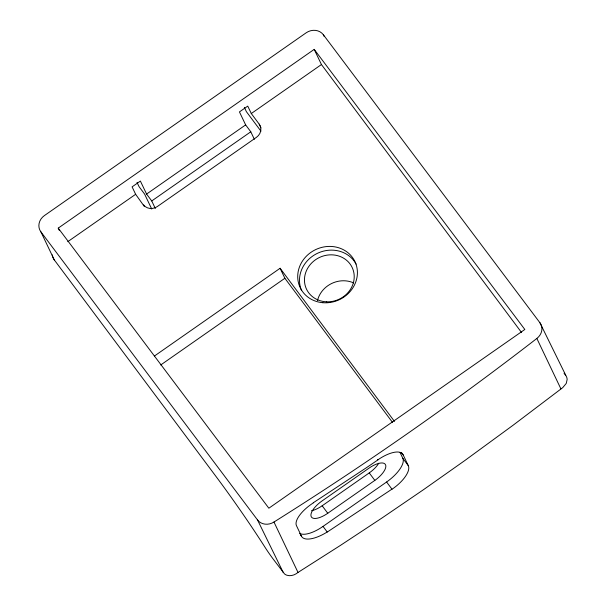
<?xml version="1.0" encoding="UTF-8"?>
<svg xmlns="http://www.w3.org/2000/svg" width="606" height="606" viewBox="0 0 606 606"><rect width="100%" height="100%" fill="white"/><g stroke="black" fill="none" stroke-linecap="round" stroke-linejoin="round"><path stroke-width="0.91" d="M298.016 572.435C295.008 574.965 290.766 576.518 286.896 575.23A8.393 7.666 -25.5 0 1 284.479 573.867L272.92 558.717A15.135 1.098 55.1 0 1 265.14 547.468A95.937 6.977 55.1 0 0 216.63 477.308L54.298 259.921L40.928 231.893A12.628 11.34 -26.4 0 1 44.405 215.584L306.159 32.807A12.628 11.34 -26.4 0 1 323.316 34.693L539.908 322.733L566.557 376.902A8.386 7.658 -25.5 0 1 567.133 379.545L566.246 383.424L562.732 387.635L513.093 425.23L464.575 460.712L423.624 489.595L382.212 517.85L340.33 545.468L298.016 572.435L273.973 522.024A12.446 11.173 -26.4 0 1 257.474 519.956M58.237 228.121L314.211 49.374L524.826 329.475L268.852 508.214L58.237 228.121L59.373 230.507M67.781 241.673L135.638 194.291L132.093 186.868L140.387 181.073L146.591 194.064L151.735 200.957L155.31 208.464M260.966 127.851L259.194 124.132L251.285 113.534L321.445 64.539L314.211 49.374M146.591 194.064L245.642 124.897L239.446 111.905L247.74 106.111L251.285 113.534M151.735 200.957L250.786 131.782L245.642 124.897M154.401 356.048L280.108 268.269L394.476 421.42M160.726 364.971L284.881 278.275L280.108 268.269M311.476 510.752A16.665 6.666 -36.8 0 0 322.172 505.775L369.243 472.907A16.665 6.666 -36.8 0 0 378.742 463.257M327.763 513.259L374.834 480.391A16.665 6.666 -36.8 0 0 385.537 464.764A16.665 6.666 -36.8 0 0 368.993 468.158L321.93 501.026A16.665 6.666 -36.8 0 0 311.219 516.653A16.665 6.666 -36.8 0 0 327.763 513.259L322.172 505.775M299.637 533.356A25.247 10.105 -36.8 0 0 323.028 526.402L386.605 482.005A25.247 10.105 -36.8 0 0 402.831 458.318L400.066 452.53M313.279 502.768L365.933 468.029L377.977 459.871L377.644 459.424M273.973 522.024C364.524 465.173 452.303 403.907 536.848 338.459L560.898 388.87M40.928 231.893L257.512 519.925L283.29 572.602M144.258 206.373L135.638 194.291M564.057 373.22L565.693 375.417M321.445 64.539L521.615 332.596M260.928 131.138L246.4 111.678L244.369 107.429M284.881 278.275L392.476 422.359M401.528 452.697L403.164 454.886L408.292 465.643A25.247 10.325 -36 0 1 391.999 489.269M402.831 458.318L408.292 465.643M386.605 482.005L391.946 489.156L327.248 532.053L323.028 526.402M369.243 472.907L374.834 480.391M300.22 534.575L301.576 536.386A25.263 10.188 -33.7 0 0 327.21 531.977M323.324 34.693L324.134 36.39M250.786 131.782L254.368 139.289M151.742 209.07L144.584 194.056L139.047 186.64L137.017 182.391M301.576 536.386L296.448 525.637A25.263 9.976 -34.3 0 1 313.332 502.882M143.546 204.889A10.097 9.226 -25.5 0 0 157.34 206.532L256.474 137.312A10.097 9.226 -25.5 0 0 259.194 124.132M301.462 290.259A30.323 27.702 -25.5 0 1 317.355 253.353A30.323 27.702 -25.5 0 1 356.093 264.08M317.483 300.546A25.27 23.081 -25.5 0 1 353.699 282.926M377.947 459.795A25.247 10.113 -36.5 0 1 403.134 454.909M539.946 322.71A12.446 11.173 -26.4 0 1 536.833 338.443M54.298 259.921A12.62 11.529 -25.5 0 1 52.267 254.861M322.892 302.712A30.323 27.702 -25.5 0 0 355.434 262.678A30.323 27.702 -25.5 0 0 304.363 258.444A30.323 27.702 -25.5 0 0 322.892 302.712M326.467 301.811A25.27 23.081 -25.5 0 0 352.177 267.511A25.27 23.081 -25.5 0 0 309.378 265.663A25.27 23.081 -25.5 0 0 326.467 301.811"/></g></svg>
